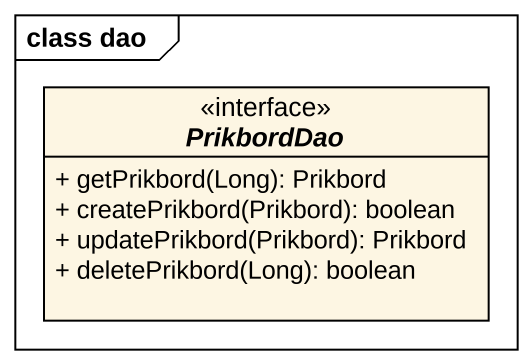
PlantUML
@startuml
mainframe class dao
hide circle
hide empty members
skinparam classAttributeIconSize 0
interface PrikbordDao <<interface>> {
  + getPrikbord(Long): Prikbord
  + createPrikbord(Prikbord): boolean
  + updatePrikbord(Prikbord): Prikbord
  + deletePrikbord(Long): boolean
}
@enduml
